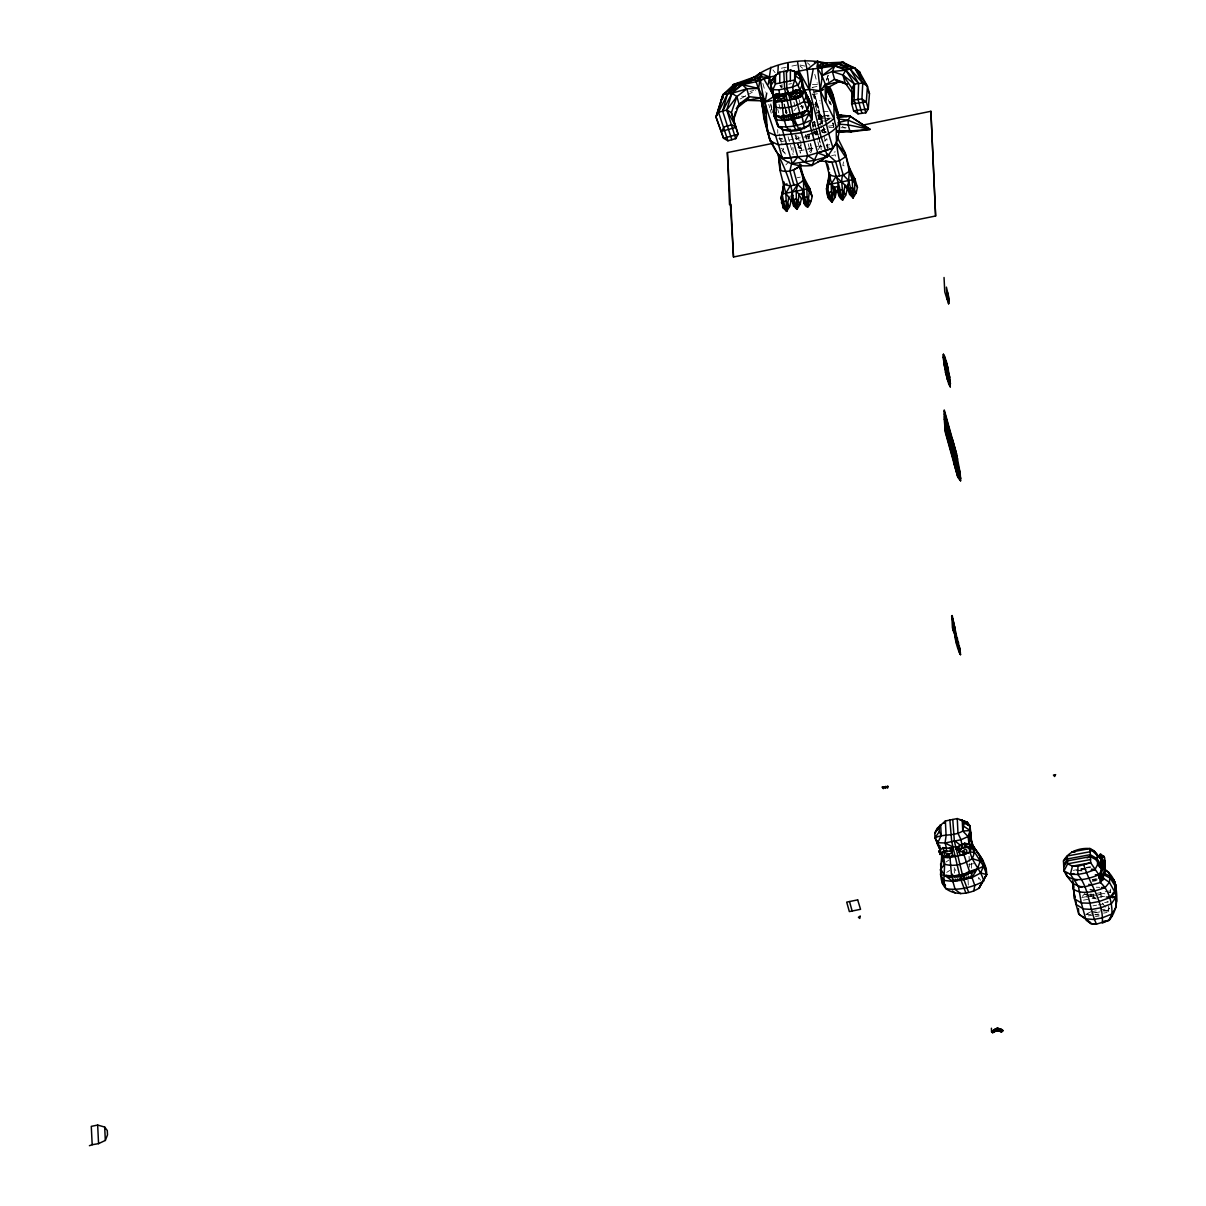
<?xml version="1.0" encoding="UTF-8"?>
<svg xmlns="http://www.w3.org/2000/svg" width="1206" height="1206" viewBox="0 0 1206 1206"><rect width="100%" height="100%" fill="white"/><g stroke="black" fill="none" stroke-linecap="round" stroke-linejoin="round"><path stroke-width="0.75" stroke-dasharray="5 3.75" d="M819.055 118.218L819.462 111.284L813.432 89.787M818.693 118.459L819.462 111.284L816.281 112.806M843.507 161.875L842.858 165.478L846.009 166.338M815.422 106.128L816.462 100.626L820.186 100.822M1110.063 892.726L1110.771 889.063M826.638 80.093L828.236 75.089L828.688 80.44M826.427 80.109L828.236 75.089M818.361 149.619L820.758 144.871L816.236 146.921M1109.746 907.997L1107.862 910.455L1104.259 911.103M794.045 110.651L796.322 107.877M809.392 151.805L811.698 148.986L814.713 147.614M818.648 125.168L820.894 122.439M820.698 132.524L822.959 129.796M1082.34 896.344L1084.465 893.932L1096.375 897.912M785.875 164.89L789.221 161.212M824.422 141.162L826.864 138.69L827.708 149.589M816.447 113.545L819.462 111.284L822.281 123.509M946.001 862.034L948.866 860.059M946.725 872.375L949.68 870.461M740.167 99.013L746.363 95.56M747.901 94.686L755.634 90.375M817.14 125.469L823.487 122.243M825.085 121.429L829.834 119.002M1087.435 913.424L1090.661 911.887M823.909 121.218L828.416 119.409M813.733 132.509L816.914 131.575M805.502 135.494L809.452 134.168M810.492 133.64L816.598 131.394M818.452 117.118L821.814 116.123M750.057 91.43L753.614 90.465M821.859 130.278L825.371 129.539M818.346 117.6L829.035 115.354M786.282 67.219L781.006 68.29L784.624 69.194M796.819 65.079L789.794 66.511L790.081 67.521M788.814 84.149L791.483 83.606M812.06 87.465L817.427 86.38M812.497 94.746L818.799 93.465M800.166 106.55L803.166 105.947L803.196 109.158M812.256 122.906L815.301 122.288M819.929 121.354L823.08 120.706M779.362 138.931L782.513 138.283M814.728 131.756L817.774 131.137M820.834 130.519L823.969 129.871M780.553 141.795L793.382 139.187M795.221 138.826L813.553 135.102M815.392 134.725L824.557 132.871M799.171 150.886L804.146 149.876M807.462 149.197L814.095 147.856M818.949 146.876L821.995 146.258M826.623 145.308L829.758 144.675M829.14 147.026L827.105 147.434L822.115 129.524M834.13 152.092L835.351 151.85M831.627 155.619L835.306 154.865L835.502 158.921M797.256 177.734L800.332 177.116M968.704 864.642L973.755 863.617M811.563 104.816L820.201 103.113M822.658 132.193L826.11 131.56M1092.319 880.817L1097.731 879.822M1086.787 895.184L1094.159 893.812M1096.013 893.465L1103.384 892.108M1105.224 891.762L1110.756 890.737M1081.782 897.52L1110.847 892.139M1086.727 897.053L1093.978 895.711M1095.787 895.38L1104.832 893.691M1083.455 900.158L1095.953 897.837M1097.746 897.505L1104.877 896.179M1092.983 905.842L1096.616 905.178M1098.44 904.832L1105.706 903.49M1091.234 911.766L1098.365 910.44M1100.158 910.108L1109.083 908.465M1086.727 867.385L1090.375 866.707M1092.184 879.883L1097.505 878.903M1092.455 879.476L1096.073 878.812M1092.561 881.36L1096.179 880.712M1104.636 902.555L1108.284 901.892L1104.786 901.787M1085.822 914.193L1088.219 913.756M1091.611 913.138L1098.38 911.902M1103.46 910.967L1108.676 910.017M1088.325 915.912L1093.405 914.977M1095.093 914.676L1098.485 914.058M1103.565 913.123L1107.048 912.49M1095.244 912.731L1102.45 911.435M814.578 133.655L817.653 133.112M1073.265 870.37L1078.511 869.436M1080.259 869.119L1085.506 868.184M1087.254 867.868L1090.752 867.235M817.804 115.761L821.361 115.158M1095.44 916.575L1099.043 915.972M828.432 126.193L833.753 125.394M818.588 117.615L829.08 116.168M814.08 133.519L817.502 133.067M817.698 119.545L822.839 119.047M824.557 118.866L829.713 118.369M817.985 116.168L821.648 115.821M823.472 115.655L828.974 115.158M813.025 133.941L817.11 133.67L816.417 131.228M808.246 134.228L817.11 133.67M822.793 132.705L826.381 132.57M1076.596 870.476L1082.023 870.295M1081.119 869.044L1088.204 868.998M1081.285 869.089L1088.671 869.119M818.723 118.128L825.974 118.173M827.798 118.173L831.416 118.203M841.14 127.73L846.386 127.776M808.276 148.926L811.698 148.986L812.015 152.348M823.02 111.419L828.371 111.615M1096.254 887.194L1099.812 887.33M817.472 84.571L811.909 84.36L812.919 87.978M1086.154 914.404L1099.133 914.962M828.929 127.369L834.145 127.67M741.539 96.209L745.534 96.465L744.66 93.314M1086.063 867.461L1089.681 867.732M1077.169 870.581L1082.611 870.988M805.05 137.801L809.799 138.177M1103.46 910.741L1108.811 911.208M813.281 131.786L816.839 132.208M1090.465 894.083L1093.993 894.731M1101.018 896.028L1104.545 896.676M800.106 65.049L806.151 66.345M797.95 147.524L801.432 148.79L801.869 153.705M1084.465 893.932L1096.36 899.013M842.165 126.449L845.21 128.138M779.302 137.725L782.287 139.474M780.975 148.142L783.674 149.936L781.699 142.851M799.91 65.908L802.533 68.26M782.272 150.207L784.925 152.77M807.477 62.818L809.995 65.335M782.076 150.388L787.141 155.755M797.679 144.614L801.432 148.79L800.618 140.665M778.94 138.253L781.187 141.057L779.212 133.972M772.956 69.933L775.096 72.646M1102.39 903.143L1105.676 907.53M980.644 880.274L978.563 877.471L978.744 881.028M781.503 88.083L779.95 85.249L781.985 89.35M954.127 867.596L955.815 870.717M785.528 113.062L785.362 109.55L786.689 112.505M781.352 85.671L782.091 87.375L781.94 82.098M830.09 101.485L831.401 104.952M823.638 128.665L824.708 132.012M812.799 93.767L825.175 133.293M813.854 121.489L820.231 143.062L814.201 121.384M795.086 134.997L800.347 153.041M814.216 94.309L825.341 133.369M827.497 77.425L828.823 82.219M828.447 99.736L829.442 103.324M832.788 122.937L833.768 126.449L833.165 124.158M832.894 123.464L833.874 126.977M814.759 74.29L817.231 83.154M814.231 93.45L825.341 133.263M813.884 94.008L822.115 123.479M815.618 106.249L821.618 127.73M814.532 121.866L815.497 125.288M813.929 121.821L815.256 127.052M812.467 123.509L813.296 126.449M799.05 99.661L801.357 107.952M809.211 136.052L809.558 137.288M807.643 134.484L809.678 141.735M810.176 143.544L811.698 148.986L810.749 143.589M805.608 134.71L807.643 141.961M808.141 143.785L810.673 152.845M797.905 136.142L799.925 143.363M800.422 145.172L801.432 148.79M784.382 104.198L786.855 113.062M785.558 110.123L786.568 113.741M779.001 104.334L781.006 111.525M788.046 136.715L793.066 154.715M777.734 109.294L778.729 112.836M770.8 103.822L771.795 107.379M772.745 112.791L770.453 104.575L771.825 109.505M762.901 83.455L765.343 92.184M768.75 104.379L769.73 107.877M770.227 109.656L771.222 113.243M786.237 109.686L787.096 112.851M812.558 121.881L817.412 140.017M817.894 141.826L819.824 149.077M818.708 137.002L819.944 141.72M1093.133 893.917L1094.505 899.224M801.628 105.359L802.442 108.495M795.93 134.801L800.588 152.981M830.346 104.711L829.472 101.289L829.698 104.771M812.362 125.017L813.688 130.414M832.969 122.891L833.753 126.087M783.9 103.822L785.181 109.188M793.865 101.982L795.161 107.455M801.643 105.751L802.442 109.188M785.362 109.55L786.146 113.047M808.955 134.198L809.528 136.851M811.186 147.177L811.698 152.74M820.758 144.871L821.196 149.785M792.87 147.434L793.427 154.7M819.462 111.284L819.658 114.676M1108.495 906.113L1108.781 912.173M971.312 863.179L971.569 868.576M969.066 856.35L969.322 861.762M969.413 863.556L969.594 867.159M968.056 880.094L968.312 885.46M954.217 869.42L954.398 873.084M816.462 100.626L816.628 103.822M1100.867 892.485L1101.123 898.003M777.719 129.585L777.764 133.218"/><path stroke-width="1.5" d="M776.242 119.59L773.86 115.459L773.8 106.671L773.86 115.459L778.021 126.434C786.96 133.851 800.814 131.635 809.377 125.017L812 119.545L811.156 103.641L804.01 89.651L811.156 103.641L812 119.545C801.764 125.183 789.674 127.972 778.021 126.434C774.644 116.801 777.9 106.053 773.996 96.736M776.513 95.229L773.378 95.108L772.895 89.696L775.443 83.892L773.935 78.164L775.458 75.285L779.769 72.224L790.382 70.084L798.553 72.948C804.975 83.953 803.573 97.279 811.578 107.801L811.804 115.459L811.156 103.641L809.392 101.771L807.372 95.847M779.754 83.018L779.769 72.224L778.97 74.003M781.699 99.706L779.287 97.776L777.629 98.922L778.367 100.354L780.011 100.415L781.624 98.832M783.779 71.41L784.609 88.701L790.548 115.686L790.051 117.133L788.649 115.882L788.211 117.329L786.855 116.243M790.85 131.424L786.222 127.052L784.458 120.585L784.458 114.947M790.352 80.862L790.382 70.084L798.553 72.948L799.729 75.978M796.246 130.414L793.744 125.967L791.739 115.686M794.241 113.711L794.226 118.912L799.096 129.841M793.337 90.646L792.493 87.103L794.664 79.988L794.679 71.38L799.985 76.099L804.07 91.942L801.884 96.299L795.779 98.771L781.955 101.59L775.865 101.59L771.267 91.008L770.302 82.129L775.458 75.285L775.443 83.892L794.664 79.988L796.186 73.641M801.523 113.364L804.492 128.65M809.362 113.153L812 119.545C804.432 107.093 802.925 91.55 794.664 79.988M775.187 96.661L773.634 99.178L773.785 111.012L776.347 115.58C780.176 119.59 793.201 111.133 792.839 116.65L791.829 115.429L791.603 116.907C789.161 112.264 805.231 114.404 807.327 109.294L809.377 103.791L809.166 99.495M804.025 123.449L809.316 113.258L807.296 109.309L809.377 103.791L804.101 88.596M1104.138 871.712C1105.827 873.913 1104.289 877.576 1103.46 873.491M787.624 99.992L784.051 99.42M804.884 110.56L804.101 112.414L803.241 111.419L802.503 113.258L801.598 112.264L800.905 114.103L798.794 113.439L798.055 115.128L796.895 114.012L796.231 115.686L794.995 114.585L794.392 116.243L793.111 115.158L790.111 99.495M837.145 132.042L870.069 129.419L850.14 116.228L848.195 120.223L848.15 124.866L849.763 130.685L851.436 131.831L870.069 129.419L850.14 116.228L837.356 114.57M1105.133 863.617C1104.651 860.556 1105.269 863.918 1105.118 862.818M969.579 848.436C970.227 860.843 980.915 869.33 983.779 881.073C972.473 887.435 958.906 890.586 946.001 888.747C940.635 877.244 948.489 863.602 941.343 852.808C943.348 864.702 936.534 878.586 946.001 888.747C955.891 895.892 969.217 894.249 979.091 888.159L986.674 874.591C986.855 862.501 977.9 853.139 971.388 843.838L979.981 855.763L980.237 861.144L977.734 868.049L972.006 877.561L963.669 879.671L961.981 878.194L961.257 880.154L952.876 881.45L943.936 880.395L940.544 874.817L941.826 853.999L942.067 858.898L944.6 864.205C953.931 867.008 964.393 864.325 972.111 858.612C976.513 851.421 972.142 844.275 970.408 837.16M814.412 62.199L817.713 61.28L817.427 66.134L823.472 63.044L842.466 62.215L854.677 67.898L859.501 71.923L867.415 86.214L866.33 101.967L851.677 103.852L851.888 88.219L854.481 84.073L862.757 83.003L867.415 86.214L869.466 93.586L868.275 108.917L865.818 112.821L858.009 113.831L853.622 110.801L851.677 103.852L854.481 84.073L845.768 70.189L834.673 65.923L817.427 66.134C820.261 93.812 824.271 121.655 833.105 148.142L827.512 156.584L812.015 165.478C759.011 171.448 769.262 109.083 754.127 77.124C774.629 62.079 802.623 57.511 827.09 63.27M806.256 92.515L806.196 96.465L803.829 101.575C795.538 106.55 785.392 109.143 775.79 107.319L773.574 103.143L773.755 98.108M829.366 86.742C837.748 99.028 830.919 114.329 836.467 127.339C835.502 143.559 838.441 159.689 843.326 175.111C838.321 177.764 847.924 210.025 839.195 196.412L837.492 191.317L838.215 182.634L831.944 162.267L825.673 160.926L835.14 197.226L832.034 202.186L828.507 198.583L826.819 193.488L826.517 188.769L829.547 172.548M1081.857 887.405L1072.707 883.47L1066.707 875.888L1063.963 870.913L1063.466 860.933C1068.637 851.3 1079.626 847.682 1089.998 848.557L1090.691 862.757L1077.953 866.255L1077.772 874.456C1089.561 888.641 1089.033 908.329 1096.465 924.113L1109.188 920.299C1117.751 909.942 1118.128 895.922 1114.977 883.425L1116.59 901.47M772.76 142.67L770.016 140.831L763.895 118.655L764.016 113.831M820.849 62.968L817.713 61.28L817.532 68.516C825.417 79.219 826.653 93.194 834.205 104.394C841.592 117.555 841.275 135.645 833.105 148.142L807.779 155.725L782.212 158.468C775.503 129.931 761.167 102.404 759.991 72.993L769.594 77.078L776.106 75.767M1104.183 875.345L1104.259 872.752M790.111 99.932L786.87 87.752M843.763 62.215L822.628 65.712L838.577 64.069L850.215 69.043L858.627 83.546L858.039 99.435L861.913 113.334M963.323 852.506L964.438 851.602L965.162 852.476L962.855 852.913L962.282 851.933L965.222 849.039L966.684 850.109L966.835 852.069C962.373 855.612 964.122 849.883 963.88 852.989M803.392 176.483L809.633 188.438L812.105 196.472C811.502 200.332 808.397 212.542 804.131 203.528L803.392 176.483L800 168.101M783.116 193.819L783.267 190.488M783.418 187.156L783.644 182.151M777.825 73.807L778.247 65.727M838.577 64.069L854.677 67.898L862.757 83.003L861.943 98.937L865.818 112.821M760.775 97.641L769.353 138.208L778.428 155.092L779.92 170.212L785.83 193.261L791.076 200.739L789.734 206.452L786.629 211.336L783.101 207.794L783.026 201.523M794.498 97.219L796.171 96.736L794.98 97.596M942.188 853.878L942.022 852.898L940.122 854.466L945.444 850.863L940.122 854.466L939.896 851.104L938.841 851.632L940.514 851.632M829.351 172.88L828.447 184.624L829.668 175.262L830.904 175.006M943.182 357.413L943.424 354.232L948.202 368.765L950.268 386.87L945.489 372.353L943.182 357.413L950.509 383.689M944.238 419.206L944.268 409.98L956.539 453.938L960.217 473.28L960.579 480.817L957.639 476.491L945.368 432.517L944.238 419.206L960.85 478.661M1111.51 879.084L1111.6 877.862L1113.922 879.807L1115.791 885.521C1114.193 878.767 1110.093 872.526 1104.138 868.878L1105.977 871.501M1112.656 880.063L1112.761 878.827M1113.816 881.028L1113.922 879.807L1114.54 882.988M834.19 187.216L836.421 191.543L835.14 197.226L834.19 187.216L837.19 186.613L838.954 193.035L842.708 200.015L845.828 195.071L847.109 189.372L844.954 185.031L835.954 176.604L831.19 184.051L834.19 187.216L832.034 202.186L828.266 195.191L826.517 188.769L829.668 175.262L835.954 176.604L843.326 175.111L849.356 171.267L849.145 167.212L854.964 179.242L857.451 187.277L856.17 192.96L853.064 197.859L849.537 194.317L847.833 189.221L849.356 171.267L845.15 152.876L836.828 136.293M783.598 188.257L783.794 181.835M844.954 185.031L842.708 200.015L838.215 182.634M843.326 175.111L848.572 180.523L853.064 197.859L852.205 179.784L849.356 171.267L854.964 179.242L854.647 189.839L853.064 197.859L849.295 190.925L847.547 184.503M788.845 196.412L786.629 211.336L782.815 204.417L781.096 197.995L783.915 184.548L786.99 183.915M791.407 196.91L793.442 205.698L796.97 209.301L799.186 194.317L796.171 191.166L797.573 184.397L793.578 170.061L801.357 164.996C795.402 169.88 787.518 173.272 779.92 170.212L779.785 167.498M799.593 166.217L803.603 180.553L809.633 188.438L807.658 207.131L803.844 200.151L802.186 193.714L803.211 189.734L797.573 184.397L790.201 185.89L783.915 184.548L781.096 197.995L783.101 207.794M1099.344 878.209L1101.53 875.631L1101.5 868.456L1103.279 864.325L1105.299 866.526L1103.324 877.275L1099.344 878.209L1099.314 876.641L1101.53 875.631L1099.344 878.209L1103.324 877.275M1101.681 870.581L1101.093 876.038L1099.314 876.641L1099.857 877.727M1105.043 868.109L1102.118 866.466L1101.5 868.456L1104.575 870.189M1103.083 866.059L1103.279 864.325L1099.495 865.667L1097.385 860.496L1090.39 856.622L1067.521 860.858L1063.752 866.752M793.759 92.41L785.498 93.133L784.955 96.148L778.714 96.224L773.905 99.209L773.121 96.239L776.438 93.691L785.558 95.093L784.955 96.148L777.373 96.706L773.905 99.209M980.237 885.204L979.091 888.159L986.674 874.591L983.463 866.104L968.915 843.22L970.091 825.989L967.378 822.221L957.263 818.572L945.383 820.985L937.107 828.356L934.801 833.15L935.027 837.778L940.68 851.33M1101.907 859.471L1100.807 854.029L1103.4 863.767C1102.088 856.426 1099.827 860.948 1100.083 854.391L1103.897 856.366L1104.545 857.858L1105.028 860.798L1103.4 863.767L1102.42 858.898M810.99 110.816L811.397 107.274L809 100.324M979.981 855.763L983.192 860.828L983.463 866.104C977.855 870.023 964.333 871.169 962.222 876.747L961.046 875.179L960.82 877.033L959.644 875.466L951.7 841.622L949.861 820.08M770.83 67.235L768.328 84.194M781.955 101.59L783.538 117.63L782.061 116.228L781.94 117.434L778.775 115.866M766.745 93.058L765.162 101.937L767.589 131.967L775.579 135.539C795.613 133.76 818.618 132.75 833.949 118.505L820.246 90.767L822.356 75.511L821.768 68.395L823.472 63.044M946.424 847.969L945.052 842.979L946.092 835.668L945.383 820.985L944.102 823.276M827.663 188.015L829.668 175.262M975.126 869.541L974.719 871.757L973.363 870.551L972.971 872.767L971.614 871.561L971.207 873.777L969.85 872.571L963.941 854.692L949.981 857.511L943.74 857.24L942.067 858.898M781.458 202.698L782.121 199.141M781.699 127.504L792.342 163.714L814.955 160.262L827.512 156.584L821.15 137.032L809.347 89.274L813.266 68.968L834.673 65.923L842.466 62.215L853.245 68.214M773.905 101.44L774.93 96.344M973.709 891.113L974.84 885.581L972.006 877.561L971.75 872.164M1103.716 921.309L1109.188 920.299L1111.977 913.952C1112.218 902.601 1109.053 890.33 1100.4 882.506L1101.395 877.606M826.607 96.706L825.401 100.942M1114.148 880.606L1115.64 886.289L1114.434 893.857L1113.44 892.847L1112.354 896.631L1111.359 895.606M799.02 194.829L801.417 198.643L800.075 204.342L796.97 209.301L793.156 202.322L791.438 195.885L792.538 191.905L797.573 184.397L803.603 180.553L809.618 188.453L812.105 196.472L803.603 180.553L802.367 180.794M942.956 852.808L943.258 851.587M828.251 197.317L829.095 198.462L827.542 184.804L852.205 179.784L857.451 187.277M838.939 195.146L839.783 196.292L839.632 190.186L842.15 189.674L845.542 195.116M1115.535 886.712L1110.183 878.149L1104.138 874.923M791.829 162.75L789.885 170.8L793.88 185.136L793.834 183.96M735.419 111.947L733.444 120.042L738.117 134.243L735.69 138.66L727.927 140.801L723.57 138.268L715.972 116.952L722.952 94.626L734.243 84.179L754.127 77.124L769.594 77.078L771.237 84.118M798.583 92.681L799.488 93.058L800.618 90.661L802.819 92.018L801.131 93.691L796.096 92.907L790.729 94.807L788.151 94.565L795.945 89.726L800.618 90.661L801.07 93.932L798.583 92.681L795.312 92.862L789.357 95.244L788.151 94.565L787.232 89.38M1104.606 872.224L1104.937 873.204M771.795 100.595L765.162 101.937L758.604 88.46L746.846 88.837L736.896 96.555L731.394 112.671L738.117 134.243L723.57 138.268L715.972 116.952L718.535 112.264L722.952 94.626L738.253 84.435L759.69 77.847L756.313 81.676L742.248 84.691L732.977 84.691M782.815 204.417L783.538 201.568L782.181 194L806.859 188.995L809.874 192.146M793.714 205.638C793.638 188.86 785.995 170.664 778.428 155.092L781.88 156.599M1075.059 852.054L1071.757 851.933L1089.998 848.557L1093.963 850.727L1097.098 854.677L1097.581 864.657L1094.882 869.692L1085.671 872.993L1077.772 874.456L1070.385 874.244L1072.451 866.149L1090.691 862.757L1098.892 874.832L1100.4 882.506L1085.083 886.772L1078.466 886.546L1070.385 874.244L1063.963 870.913L1067.672 863.813L1067.28 855.974L1090.164 851.738M951.594 616.809L951.836 615.874C954.534 628.688 954.157 642.753 960.489 654.677L952.197 615.512M940.544 874.817C950.373 876.114 960.519 876.822 969.85 872.571L968.599 872.933L968.041 874.983L966.549 873.596L965.991 875.631L964.498 874.244L963.956 876.28L962.448 874.893L954.353 841.095L952.77 819.492M970.649 848.27L968.9 848.451L970.649 848.27L969.956 844.471L964.664 843.175L956.614 847.652L956.072 849.024L957.443 849.913L964.981 847.155L970.649 848.27L972.473 846.22L969.714 845.074M949.981 857.511L951.73 877.727L950.343 875.873L949.906 877.44L948.519 875.601L948.097 877.169L946.695 875.315M731.816 139.73L722.65 111.133L727.429 93.962L738.253 84.435M963.669 879.671L964.227 877.697L965.75 879.144L966.323 877.169L967.83 878.616L968.403 876.641L969.926 878.089L970.483 876.114L972.006 877.561L980.674 872.948L983.463 866.104M776.468 97.837L776.754 96.842M969.322 847.652L969.684 852.401L962.328 855.009L960.051 854.466L958.936 852.009L962.328 847.23M952.167 876.159L959.629 874.938L959.087 877.275L957.579 875.662L957.021 877.471L955.499 875.842L954.941 877.651L953.433 876.038M780.991 99.721C780.388 100.219 779.483 99.163 780.945 100.083M715.972 116.952L722.952 94.626L731.906 93.284L746.846 88.837L749.032 96.676L746.635 100.384L736.218 108.706L739.052 104.274L749.032 96.676L761.288 98.033L765.162 101.937L774.116 96.42L763.865 78.993L756.313 81.676M799.488 204.462L799.97 203.06M810.643 200.889L810.176 202.291L807.085 196.789L806.859 188.995L803.603 180.553M939.791 845.376L939.971 849.099L935.027 837.778C943.725 833.602 954.308 836.542 962.765 830.994L964.091 823.155L962.237 820.306L960.036 820.035L967.378 822.221L968.524 825.582M968.915 843.22L971.041 837.1L970.091 825.989L962.237 820.306L962.765 830.994L968.071 836.572L968.915 843.22L965.554 844.878M773.86 115.459L776.604 119.891L784.458 120.585L791.905 119.394L792.598 117.811L794.061 118.957L794.603 117.374L795.915 118.505L796.473 116.907L797.784 118.037L798.342 116.454L799.653 117.585L800.196 115.987L801.508 117.118L809.362 113.243L811.578 107.801M799.97 93.209L800.166 97.008L796.427 98.711L791.558 98.847L791.091 95.621L794.603 92.365M722.65 111.133L731.906 93.284L736.896 96.555L739.052 104.274L733.444 120.042L731.394 112.671L726.766 109.987L718.535 112.264L727.927 140.801M965.463 853.984L970.016 851.903L971.946 846.597L970.8 832.291M776.347 115.58L784.458 120.585L785 119.077L786.312 120.283L786.87 118.776L788.181 119.982L788.724 118.474L790.051 119.696L790.593 118.188L796.548 125.394L791.739 119.424L794.226 118.912L791.739 119.424M1103.852 866.3L1104.771 867.672L1105.073 862.486M790.307 130.655L797.784 156.976L805.005 162.282L812.015 165.478L817.698 152.936L809.362 123.042M1002.156 1030.467L1003.075 1030.557L1001.704 1031.522L997.739 1030.602L991.588 1031.944L997.513 1027.844L1003.075 1030.557L1001.658 1031.808L997.121 1030.648L992.553 1032.592L991.588 1031.944L991.407 1028.236M993.548 1029.894L992.553 1032.592L993.608 1032.155L991.95 1030.949L993.126 1031.07M994.422 1031.19L995.357 1028.718L1001.734 1029.351M997.121 1028.899L997.513 1027.844L997.121 1030.648M1000.241 1031.371L1000.633 1030.316M1001.025 1029.276L999.668 1030.602M1002.367 1029.909L1001.658 1031.808L1000.498 1031.703M1102.736 869.119L1103.038 868.32M92.184 1144.72L98.56 1143.635L105.329 1140.439L107.5 1134.876L107.289 1130.565L104.681 1127.052L97.656 1125.062L91.279 1126.359L92.184 1144.72L89.41 1145.7M968.795 847.441L969.956 844.471M1101.093 868.29L1099.375 863.873L1101.199 859.2L1093.963 850.727L1090.209 850.788M958.936 846.145L957.443 849.913L966.549 846.853M969.127 846.537L968.554 847.999L967.74 846.944M793.669 96.751L796.277 94.415L797.543 95.229L797.618 96.797L794.89 97.716L793.88 96.224L794.076 97.565M846.929 84.465L834.552 79.325L832.366 71.486L834.673 65.923L850.215 69.043L862.757 83.003M805.005 162.282L807.779 155.725L799.864 127.565M1103.656 878.013L1102.601 880.546L1100.867 873.521L1101.787 869.662M940.665 824.678L934.801 833.15L940.665 824.678L941.193 835.366L937.816 842.723L939.971 849.099L937.303 843.944L937.137 840.748M943.936 880.395L942.534 883.546L945.353 885.656M958.936 852.009L962.584 851.255L962.855 852.913M790.171 93.525L790.774 92.199M791.573 94.143L788.679 93.45L790.729 94.807L788.151 94.565M795.387 90.917L795.945 89.726L796.096 92.907L795.312 92.862M799.292 93.51L799.834 92.319L802.819 92.018L801.07 93.932L799.834 92.319M800.618 90.661L793.141 90.812L793.638 93.525L792.855 93.555M718.535 112.264L727.429 93.962L742.248 84.691L755.212 79.4L734.243 84.179L732.027 86.817M837.13 132.193L851.557 131.59M952.499 850.908L951.836 850.351L953.162 849.612L951.941 848.602L942.775 847.622L943.981 851.406L952.499 850.908L953.147 847.125L945.052 842.979L937.816 842.723L935.027 837.778L939.293 831.658L939.127 828.221M1100.4 882.506L1102.812 877.923L1109.399 882.355L1114.48 891.46L1109.822 897.656L1099.088 901.515L1089.892 903.219L1081.3 902.947L1074.516 898.862L1072.571 880.938M1066.511 873.023L1066.707 875.888C1076.31 883.003 1088.852 878.616 1098.892 874.832L1101.892 869.601L1097.581 864.657M851.979 92.741L845.105 82.747L842.949 75.043L845.768 70.189L854.677 67.898L867.415 86.214M790.201 185.89L785.83 193.261L786.629 211.336L783.538 201.568L786.056 201.055L789.146 206.573M1063.677 865.094L1067.431 858.928L1090.299 854.692L1097.309 858.838L1101.274 869.013M851.677 103.852L854.134 99.947L854.481 84.073L842.949 75.043L832.366 71.486L822.356 75.511L834.673 65.923M984.714 877.636L986.674 874.591L980.674 872.948M731.846 87.872L734.243 84.179M773.935 80.938L770.77 85.747L772.895 89.696L778.97 89.847L792.493 87.103L798.553 84.495L800.678 79.686L796.186 76.415M948.625 303.806L949.258 299.329L946.409 287.118L946.996 299.028L948.625 303.806L948.112 293.209M826.683 88.204L839.059 81.631L847.592 84.179M1105.163 863.285L1099.375 863.873L1103.49 863.029L1105.028 860.798L1102.525 860.752M807.327 109.294L801.508 117.118L794.061 118.957M960.775 893.736L955.197 889.561L952.876 881.45L943.997 874.893L940.876 869.134L944.6 864.205M736.896 96.555L726.766 109.987L735.69 138.66M1112.128 915.52L1108.344 920.404L1109.188 920.299M757.79 75.767L759.991 72.993L761.921 75.993M970.574 848.587L972.473 846.22M792.342 163.714L797.784 156.976L782.212 158.468M721.278 99.706L723.118 97.4M813.613 92.108L820.246 90.767L825.04 85.098L834.552 79.325L845.105 82.747M831.944 148.655L836.497 143.303L845.15 152.876L851.074 174.101M950.886 849.733L953.147 847.125L958.996 846.567M817.939 161.634L821.256 160.956L824.934 156.78M720.902 100.038L723.329 97.339M773.935 78.164L770.302 82.129L771.343 87.133M823.623 86.591L825.04 85.098L839.059 81.631L834.311 83.033M948.127 855.732L947.841 854.707L946.439 855.129L947.449 855.943L946.665 854.828L948.338 855.144M1063.466 860.933L1067.069 857.541M763.865 78.993L769.594 77.078L759.81 80.229L758.604 88.46L742.248 84.691L731.906 93.284L726.766 109.987L736.173 127.293L721.625 131.333L724.052 126.916L731.816 124.761L736.173 127.293M957.639 476.491L953.599 461.988M948.956 855.28L945.202 856.004L944.328 854.195L945.007 852.702L948.338 853.697L948.956 855.28L948.851 854.195M795.447 71.832L807.146 69.466L817.713 61.28M992.824 1032.653L993.789 1031.914M775.006 97.912L775.548 101.651L783.418 100.942L784.88 99.842L784.654 97.761L781.684 95.862M944.072 848.707L942.775 847.622L938.841 851.632L940.982 853.079L942.308 852.114M774.689 98.093L773.121 96.239L774.689 98.093L775.91 97.279M953.162 849.612L950.313 851.15L951.941 848.602L950.614 849.326L949.167 848.12M773.528 97.354L774.373 96.932L775.76 98.696L775.669 97.912M739.052 104.274L746.635 100.384L761.288 98.033L766.111 113.605L760.579 98.575M785.558 95.093L782.98 96.374L784.503 94.294L783.327 94.912L782.076 93.978M744.569 81.737L754.127 77.124M809.377 125.017C801.779 129.087 792.855 131.122 784.247 130.127L787.111 129.6M803.211 90.51L809.347 89.274L820.246 90.767L823.005 89.485M796.925 90.963L800.091 89.53L802.382 84.51L802.457 80.621L800.332 77.501M773.83 96.525L772.85 96.962L774.689 97.43M1106.837 921.067L1102.344 923.042C1103.776 901.621 1089.772 884.269 1083.832 865.154M1101.138 865.245L1099.495 865.667M950.011 848.391L953.147 847.125L953.207 848.12M820.246 90.767L823.472 89.485M941.298 852.883L943.439 857.285L947.946 857.556L952.529 855.536L952.212 852.928L948.549 854.24M1087.058 857.888L1090.39 856.622M781.111 94.807L785.498 93.133L785.664 93.887M784.654 97.761L781.367 98.877M778.714 96.224L777.373 96.706L776.438 93.691L777.553 94.535L779.347 93.601L779.754 96.344L781.126 95.937M1074.003 892.154L1072.782 883.063L1073.114 888.988C1082.928 895.576 1095.093 891.144 1105.148 887.526L1109.399 882.355L1110.093 876.249L1108.857 872.405L1103.972 869.586M962.448 874.893L968.599 872.933M833.105 148.142L817.698 152.936L827.512 156.584M783.704 116.409L798.794 113.439M793.111 115.158L799.955 113.123L795.779 98.771M1103.565 867.024L1105.299 866.526M793.94 96.676L790.639 96.902M886.259 786.809L888.083 786.357L887.269 786.418M1101.048 863.496L1099.375 863.873M838.019 122.545L848.195 120.223L870.069 129.419L848.15 124.866L838.004 124.097M863.059 125.062L930.896 111.284L935.615 215.995L733.489 256.999L730.926 204.417L729.524 204.703L727.369 152.589L773.212 143.288M792.839 195.613L791.438 195.885L791.799 200.588M798.93 194.377L802.186 193.714L804.131 203.528M791.076 200.739L792.146 200.528M801.417 198.643L802.487 198.417M836.421 191.543L837.492 191.317M847.833 189.221L846.16 185.799M793.156 202.322L794.603 202.035M797.121 201.523L798.508 201.236L800.075 204.342L799.005 204.568M805.276 199.864L803.844 200.151L804.568 197.302L803.211 189.734M828.266 195.191L829.653 194.92M832.17 194.407L833.617 194.106L831.462 191.844L831.19 184.051M838.954 193.035L840.341 192.749M850.124 194.196L849.974 188.091L852.491 187.578L856.17 192.96M832.034 202.186L831.462 191.844L828.944 192.357L832.08 202.111M945.052 842.979L961.001 839.738L968.071 836.572L970.317 830.617L964.257 826.592M959.629 875.059L962.433 874.486M965.855 892.968L961.061 880.184L963.865 879.611L963.594 874.139M780.207 100.746L775.548 101.651L783.418 100.942M1090.541 859.577L1067.672 863.813L1072.451 866.149L1077.953 866.255M1096.344 860.692L1097.385 860.496M1070.385 874.244L1073.883 873.596M1091.385 870.34L1094.882 869.692L1091.43 869.134M1114.857 884.586L1116.093 887.541L1114.947 886.425M1115.686 891.686L1115.867 888.928L1116.304 889.847M1112.324 897.731L1115.957 897.068L1115.852 890.42L1116.228 907.138L1111.977 913.952L1102.118 917.902L1093.631 919.469L1085.686 918.821L1078.737 914.088L1074.516 898.862L1074.275 893.963L1075.3 897.37M1101.545 888.174L1105.148 887.526L1101.591 887.39M1104.063 861.25L1105.254 863.918L1103.957 860.059M995.221 1031.175L995.357 1028.718M753.599 99.48L746.635 100.384L761.664 100.837L765.162 101.937M853.622 110.801L868.275 108.917L866.33 101.967L861.943 98.937L854.134 99.947L858.009 113.831M799.593 93.857L801.131 93.691M964.589 846.295L967.272 845.994M837.039 117.615L850.14 116.228L837.838 116.032M832.366 71.486L845.768 70.189L858.627 83.546M746.212 99.812L749.8 99.51M804.975 60.3L807.146 69.466L813.266 68.968M962.765 830.994L970.317 830.617L971.946 846.597M961.318 847.878L962.237 847.863L961.544 844.456L964.091 844.652L964.664 843.175L964.981 847.155L964.046 847.079M836.753 130.715L849.763 130.685M1095.334 874.757L1098.892 874.832M958.288 847.773L956.614 847.652L958.996 849.386L956.072 849.024L955.8 846.582L960.715 848.813M956.072 849.024L957.745 849.16M991.588 1031.944L992.749 1032.05M842.165 130.791L851.436 131.831M838.879 119.093L848.195 120.223M821.256 160.956L831.944 162.267L839.331 160.775L845.346 156.931L836.497 143.303M970.016 851.903L974.071 852.401M798.538 95.862L801.884 96.299M784.865 116.289L786.372 117.51L786.749 116.093M837.416 114.887L846.401 116.454M837.311 114.826L846.356 116.424M1106.294 897.008L1115.957 897.068L1111.404 903.761L1100.912 907.756L1091.897 909.43L1083.44 908.947L1076.084 904.455L1075.903 900.867M1090.314 889.561L1095.395 890.842M972.111 858.612L980.237 861.144M1073.446 879.37L1076.852 880.486M1088.762 884.36L1092.169 885.475M952.423 855.265L955.68 855.808M788.031 93.405L787.94 92.636L792.297 94.309M803.829 101.575L811.156 103.641L811.593 111.374M964.091 823.155L970.091 825.989M770.016 140.831L778.066 144.765C799.548 142.911 825.13 141.991 839.662 123.947L828.658 87.043M1104.048 873.204L1110.093 876.249L1115.55 884.45M1078.466 908.54L1078.737 914.088L1090.631 922.59M817.427 66.134L821.768 68.395M1100.249 855.16L1104.545 857.858M945.549 885.204L942.534 883.546L942.293 878.586M842.466 62.215L848.662 65.742M846.974 64.521L853.034 68.124M856.064 69.933L859.501 71.923L860.948 77.124M807.779 155.725L814.955 160.262M960.88 845.632L954.323 840.476M1086.124 920.253L1090.948 923.63L1096.465 924.113L1090.948 923.63L1085.686 918.821L1081.3 902.947L1078.466 886.546M952.393 890.902L955.212 892.998M787.94 92.636L791.86 95.696M1103.897 856.366L1100.083 854.391L1101.018 858.928M942.218 853.335L938.841 851.632L939.112 850.727L940.982 853.079M1089.998 848.557L1101.199 859.2L1102.133 868.863M807.07 186.221L809.618 188.422M742.248 84.691L746.846 88.837M827.391 154.006L835.637 161.514L839.632 175.85M960.443 851.21L955.8 846.582L955.845 847.577M851.557 175.835L854.964 179.242M961.257 880.154L959.735 878.601L959.162 880.47L957.639 878.933L957.067 880.802L955.544 879.249L954.971 881.119L953.449 879.566L952.876 881.45L952.529 874.26M951.006 851.677L952.212 852.928M798.508 201.236L796.397 198.96L796.171 191.166M762.644 104.108L761.288 98.033M952.499 439.451L956.539 453.938M1099.887 855.989L1100.761 859.169M842.949 75.043L851.888 88.219M829.035 88.988L833.045 95.018L838.08 113.093L834.974 106.445M1114.676 890.586L1115.324 891.581L1115.64 886.289M797.573 61.808L798.99 71.124L809.648 90.495M979.136 855.25L971.614 843.28M867.687 90.314L869.466 93.586M771.267 91.008L773.378 95.108L773.287 91.716M939.293 831.658L941.193 835.366M849.356 171.267L855.295 182.935M981.518 859.833L979.875 856.562L981.443 861.114M983.146 863.089L986.433 869.632M1102.118 866.466L1102.887 868.019M826.381 86.922L834.205 104.394M773.785 111.012L775.006 114.389M968.659 892.41L963.865 879.611M782.257 115.55L784.458 120.585M794.679 71.38L795.975 74.35M1102.691 861.069L1100.822 856.863L1102.51 863.119M1115.595 885.37L1116.047 886.621M951.941 618.09L951.836 615.874L952.423 627.798L953.856 632.472M1115.218 884.767L1115.58 885.807M1115.46 886.108L1115.821 887.149M1104.997 862.953L1104.741 862.2L1105.254 863.918M1103.565 863.511L1104.168 865.335M828.748 93.54L826.231 84.36M761.664 100.837L763.895 118.655M946.996 299.028L944.75 291.882L944.042 277.501M796.97 209.301L793.88 199.472L796.397 198.96L796.97 209.301L796.834 206.422M786.84 72.39L786.372 70.898L786.855 88.249M944.705 356.192L948.202 368.765M945.489 372.353L948.986 384.91M944.147 410.869L957.594 459.064M944.283 413.854L945.067 416.643M944.434 416.748L960.217 473.28M944.795 424.301L960.579 480.817M944.946 427.195L959.75 480.229M945.082 430.165L958.544 478.36M827.467 164.031L828.974 169.413M959.81 648.828L960.489 654.677L960.006 652.959M959.901 650.893L960.458 652.898M811.759 164.589L812.015 165.478M799.895 163.941L805.322 183.387M778.428 155.092L780.719 169.729M849.506 901.545L852.145 911.012M802.668 86.515L804.07 91.942M953.222 630.648L952.634 618.753L955.197 629.487L955.725 640.28M774.116 96.42L775.006 100.083M1115.083 883.169L1115.324 884.239M1114.615 881.888L1114.872 882.958M952.634 618.753L953.328 621.799M940.288 869.526L941.087 873.159M1101.621 856.29L1102.706 861.627M835.2 197.226L834.266 187.201M961.891 844.833L961.001 839.738L957.986 833.256L957.263 818.572M946.077 847.592L946.665 851.029M1073.4 883.938L1073.943 887.209M827.467 86.892L827.979 90.269M798.99 71.124L799.729 76.491M778.97 89.847L779.634 95.364M762.117 99.962L762.539 103.55L762.403 100.083M807.146 69.466L809.347 89.274M778.925 155.348L779.724 166.142M1072.631 881.435L1072.888 884.963M789.96 129.057L790.036 130.534M727.369 152.589L733.489 256.999M788.272 70.641L787.91 63.767L788.211 70.099M946.393 361.423L947.298 379.679M959.75 647.592L960.066 654.165M959.298 645.647L959.69 653.697M958.514 642.316L958.981 651.768M957.383 638.004L957.896 648.376M956.087 633.647L956.569 643.507M935.615 215.995L930.896 111.284M954.459 626.381L954.956 636.647M953.765 623.351L954.248 633.225M960.865 876.249L961.061 880.184M947.524 854.089L947.584 855.265M940.62 863.737L940.876 869.134M777.885 123.721L778.021 126.434M104.681 1127.052L105.329 1140.439M97.656 1125.062L98.56 1143.635M1115.339 884.465L1115.46 889.335M827.12 87.556L825.567 101.545L825.04 85.098L827.12 87.556M860.164 916.243L859.772 918.459L858.416 917.253L860.164 916.243M947.192 855.16L948.142 855.371L947.253 855.084M963.549 852.356L964.498 852.356L963.549 852.356M883.636 787.699L883.38 788.543L883.636 787.699M883.938 786.734L882.626 787.744L882.023 787.096L883.938 786.734M885.822 787.141L885.445 788.347L884.601 787.443L885.822 787.141M886.003 786.538L884.088 786.9L886.003 786.538M888.008 786.568L887.526 788.166L886.425 786.975L888.008 786.568M794.694 97.083L795.538 97.083L794.694 97.083M1055.521 774.659L1054.662 776.528L1053.426 775.081L1055.521 774.659M1104.153 874.169L1101.093 876.038L1101.078 874.712L1104.153 874.169M807.085 196.789L804.568 197.302L807.658 207.131L807.085 196.789M857.677 899.887L846.702 902.118L849.341 911.585L860.556 909.309L857.677 899.887M859.501 71.923L856.411 70.159L859.501 71.923M949.8 377.071L943.424 354.232L943.891 364.031L950.268 386.87L949.8 377.071"/></g></svg>
